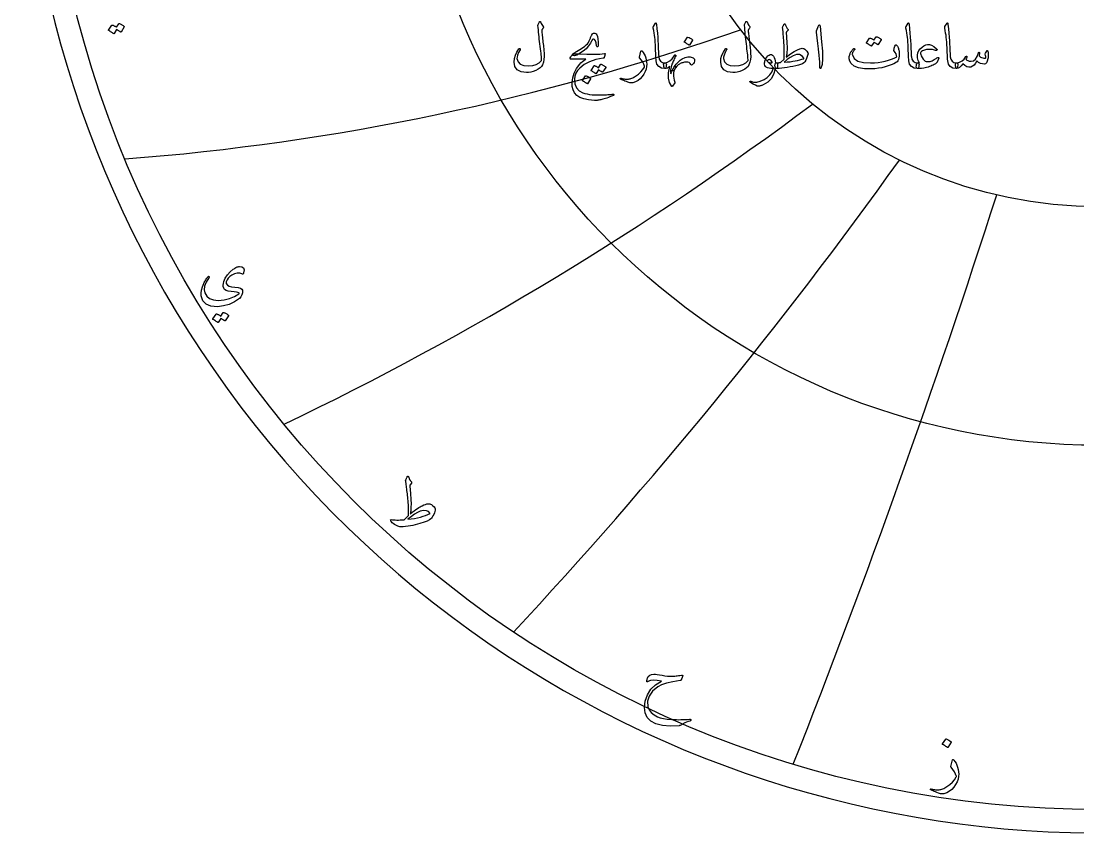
# Model space of a CAD drawing. Header units: millimetres. Extents: x -68 to 68, y -68 to 70.
# Drawn here: x -68.5 to -1.4, y -68.5 to -16.9 of the extents above; entities that cross this region are included whole.
import ezdxf

# ---------------------------------------------------------------- set-up
doc = ezdxf.new("R2010")
doc.units = ezdxf.units.MM
for name, color, linetype in [('CUT_OUTER', 1, 'Continuous'), ('ENGRAVE', 7, 'Continuous'), ('TEXT', 5, 'Continuous')]:
    doc.layers.add(name, color=color, linetype=linetype)

msp = doc.modelspace()

# ---------------------------------------------------------------- linework, layer by layer
at = {"layer": 'CUT_OUTER'}
msp.add_arc((-0.0002, -0.0002), 68.4749, 142.031029, 87.802838, dxfattribs=at)
at = {"layer": 'ENGRAVE'}
for radius in [67, 43.8575, 28.7086]:
    msp.add_circle((0, 0), radius, dxfattribs=at)
for centre, radius, start, end in [((-73.6174, 127.5091), 153.628, 274.379048, 289.322278), ((-138.6421, 138.6421), 200.9148, 295.617013, 306.824435), ((-254.4763, 146.9219), 297.0988, 316.995063, 324.466678), ((-567.3611, 152.024), 589.0105, 338.4719484, 342.2077557)]:
    msp.add_arc(centre, radius, start, end, dxfattribs=at)
at = {"layer": 'TEXT'}
for points in [[(-62.2664, -17.0871), (-62.2611, -17.0818), (-62.2537, -17.0786), (-62.2441, -17.0775), (-62.2324, -17.0786), (-62.1905, -17.0943), (-62.1499, -17.1116), (-62.1106, -17.1305), (-62.0727, -17.151), (-62.0358, -17.1733), (-61.9998, -17.1978), (-61.9645, -17.2244), (-61.93, -17.2532), (-61.9234, -17.262), (-61.9205, -17.2713), (-61.9213, -17.2811), (-61.9258, -17.2915), (-62.1302, -17.6151), (-62.1358, -17.6194), (-62.144, -17.6194), (-62.1549, -17.6151), (-62.1685, -17.6066), (-62.1778, -17.5988), (-62.193, -17.588), (-62.214, -17.5743), (-62.2409, -17.5576), (-62.2739, -17.5378), (-62.3133, -17.5145), (-62.359, -17.4878), (-62.4112, -17.4576), (-62.573, -17.7088), (-62.5805, -17.7165), (-62.59, -17.7184), (-62.6018, -17.7144), (-62.6156, -17.7045), (-62.6276, -17.696), (-62.6465, -17.6833), (-62.6723, -17.6662), (-62.705, -17.6449), (-62.7452, -17.6194), (-62.7934, -17.5896), (-62.8495, -17.5555), (-62.9137, -17.5172), (-62.9203, -17.5108), (-62.9232, -17.5044), (-62.9224, -17.498), (-62.9179, -17.4916), (-62.7093, -17.1808), (-62.704, -17.1755), (-62.6965, -17.1723), (-62.6869, -17.1712), (-62.6752, -17.1723), (-62.6395, -17.1839), (-62.605, -17.1973), (-62.5714, -17.2126), (-62.539, -17.2298), (-62.5075, -17.2485), (-62.4772, -17.2686), (-62.4479, -17.29), (-62.4197, -17.3128)], [(-35.5668, -16.9614), (-35.5598, -16.9492), (-35.5508, -16.9404), (-35.5399, -16.9352), (-35.5269, -16.9334), (-35.5139, -16.9357), (-35.5029, -16.9424), (-35.494, -16.9537), (-35.487, -16.9694), (-35.4498, -17.0609), (-35.4101, -17.14), (-35.368, -17.2066), (-35.3233, -17.2608), (-35.3101, -17.2802), (-35.3063, -17.3027), (-35.3121, -17.3282), (-35.3273, -17.3566), (-35.337, -17.3703), (-35.3463, -17.3835), (-35.355, -17.3963), (-35.3632, -17.4085), (-35.371, -17.42), (-35.3782, -17.4304), (-35.3849, -17.4399), (-35.3912, -17.4484), (-35.4016, -17.4639), (-35.4091, -17.4823), (-35.4136, -17.5038), (-35.4151, -17.5282), (-35.4104, -17.5972), (-35.4041, -17.6725), (-35.3964, -17.7539), (-35.3872, -17.8416), (-35.3767, -17.9355), (-35.3652, -18.0357), (-35.3527, -18.1421), (-35.3393, -18.2548), (-35.3242, -18.3672), (-35.3108, -18.4728), (-35.2992, -18.5718), (-35.2894, -18.664), (-35.281, -18.7497), (-35.2739, -18.8291), (-35.268, -18.9023), (-35.2634, -18.9693), (-35.2582, -19.1677), (-35.2744, -19.3556), (-35.3121, -19.5329), (-35.3712, -19.6999), (-35.4288, -19.7979), (-35.5179, -19.8885), (-35.6384, -19.9716), (-35.7904, -20.0472), (-35.955, -20.1098), (-36.1097, -20.1539), (-36.2544, -20.1796), (-36.3892, -20.1869), (-36.7265, -20.1405), (-36.968, -20.0132), (-37.1137, -19.8051), (-37.1636, -19.5162), (-37.1461, -19.3009), (-37.0897, -19.0901), (-36.9944, -18.8838), (-36.8602, -18.6819), (-36.85, -18.6702), (-36.8392, -18.663), (-36.828, -18.6602), (-36.8163, -18.662), (-36.8038, -18.6667), (-36.7943, -18.6729), (-36.7878, -18.6807), (-36.7844, -18.6899), (-36.7819, -18.7036), (-36.7824, -18.7168), (-36.7859, -18.7296), (-36.7923, -18.7418), (-36.8839, -18.9202), (-36.947, -19.0721), (-36.9817, -19.1976), (-36.9879, -19.2967), (-36.9213, -19.51), (-36.7774, -19.6589), (-36.5561, -19.7435), (-36.2574, -19.7637), (-35.9882, -19.7345), (-35.7594, -19.6669), (-35.5711, -19.5609), (-35.4231, -19.4164), (-35.4262, -19.3467), (-35.4316, -19.2652), (-35.4392, -19.1721), (-35.4491, -19.0671), (-35.4614, -18.9502), (-35.4765, -18.8211), (-35.4943, -18.6798), (-35.5149, -18.5262), (-35.5344, -18.3678), (-35.5528, -18.2119), (-35.5703, -18.0584), (-35.5868, -17.9075), (-35.602, -17.759), (-35.6157, -17.6131), (-35.6279, -17.4696), (-35.6387, -17.3286), (-35.6546, -17.1929), (-35.6539, -17.1775), (-35.6516, -17.163), (-35.6479, -17.1495), (-35.6427, -17.137)], [(-28.1937, -17.0572), (-28.186, -17.0452), (-28.1787, -17.0372), (-28.172, -17.0332), (-28.1658, -17.0332), (-28.1563, -17.0385), (-28.1478, -17.0542), (-28.1403, -17.0804), (-28.1338, -17.1171), (-28.1009, -17.4152), (-28.074, -17.6909), (-28.053, -17.9442), (-28.038, -18.1749), (-28.0284, -18.3723), (-28.0196, -18.5492), (-28.0115, -18.7056), (-28.0041, -18.8416), (-27.9977, -18.9571), (-27.9926, -19.0522), (-27.9887, -19.1268), (-27.9861, -19.1809), (-27.9507, -19.3431), (-27.8724, -19.4623), (-27.7511, -19.5387), (-27.5869, -19.5721), (-27.5413, -19.5841), (-27.5121, -19.612), (-27.4994, -19.6559), (-27.5031, -19.7158), (-27.5218, -19.8101), (-27.542, -19.8775), (-27.5637, -19.9179), (-27.5869, -19.9314), (-27.818, -19.901), (-27.9881, -19.8096), (-28.0974, -19.6574), (-28.1458, -19.4444), (-28.1534, -19.3425), (-28.1603, -19.2403), (-28.1664, -19.1379), (-28.1718, -19.0352), (-28.1766, -18.9323), (-28.1812, -18.8291), (-28.1856, -18.7257), (-28.1897, -18.622), (-28.1972, -18.4243), (-28.2077, -18.2463), (-28.2212, -18.088), (-28.2376, -17.9494), (-28.2571, -17.8163), (-28.2795, -17.6745), (-28.305, -17.5239), (-28.3334, -17.3646), (-28.3372, -17.3359), (-28.3364, -17.3097), (-28.3312, -17.286), (-28.3215, -17.2648)], [(-22.4533, -16.9614), (-22.4463, -16.9492), (-22.4373, -16.9404), (-22.4264, -16.9352), (-22.4134, -16.9334), (-22.4004, -16.9357), (-22.3894, -16.9424), (-22.3805, -16.9537), (-22.3735, -16.9694), (-22.3363, -17.0609), (-22.2966, -17.14), (-22.2545, -17.2066), (-22.2098, -17.2608), (-22.1966, -17.2802), (-22.1928, -17.3027), (-22.1986, -17.3282), (-22.2138, -17.3566), (-22.2235, -17.3703), (-22.2328, -17.3835), (-22.2415, -17.3963), (-22.2497, -17.4085), (-22.2575, -17.42), (-22.2647, -17.4304), (-22.2714, -17.4399), (-22.2777, -17.4484), (-22.2881, -17.4639), (-22.2956, -17.4823), (-22.3001, -17.5038), (-22.3016, -17.5282), (-22.2969, -17.5972), (-22.2906, -17.6725), (-22.2829, -17.7539), (-22.2737, -17.8416), (-22.2632, -17.9355), (-22.2517, -18.0357), (-22.2392, -18.1421), (-22.2258, -18.2548), (-22.2107, -18.3672), (-22.1973, -18.4728), (-22.1857, -18.5718), (-22.1759, -18.664), (-22.1675, -18.7497), (-22.1604, -18.8291), (-22.1545, -18.9023), (-22.1499, -18.9693), (-22.1447, -19.1677), (-22.1609, -19.3556), (-22.1986, -19.5329), (-22.2577, -19.6999), (-22.3153, -19.7979), (-22.4044, -19.8885), (-22.5249, -19.9716), (-22.6769, -20.0472), (-22.8415, -20.1098), (-22.9962, -20.1539), (-23.1409, -20.1796), (-23.2756, -20.1869), (-23.613, -20.1405), (-23.8545, -20.0132), (-24.0002, -19.8051), (-24.0501, -19.5162), (-24.0326, -19.3009), (-23.9762, -19.0901), (-23.8809, -18.8838), (-23.7467, -18.6819), (-23.7365, -18.6702), (-23.7257, -18.663), (-23.7145, -18.6602), (-23.7028, -18.662), (-23.6903, -18.6667), (-23.6808, -18.6729), (-23.6743, -18.6807), (-23.6708, -18.6899), (-23.6684, -18.7036), (-23.6689, -18.7168), (-23.6723, -18.7296), (-23.6788, -18.7418), (-23.7704, -18.9202), (-23.8335, -19.0721), (-23.8682, -19.1976), (-23.8744, -19.2967), (-23.8078, -19.51), (-23.6639, -19.6589), (-23.4426, -19.7435), (-23.1439, -19.7637), (-22.8747, -19.7345), (-22.6459, -19.6669), (-22.4575, -19.5609), (-22.3096, -19.4164), (-22.3127, -19.3467), (-22.3181, -19.2652), (-22.3257, -19.1721), (-22.3355, -19.0671), (-22.3479, -18.9502), (-22.363, -18.8211), (-22.3808, -18.6798), (-22.4014, -18.5262), (-22.4209, -18.3678), (-22.4393, -18.2119), (-22.4568, -18.0584), (-22.4733, -17.9075), (-22.4885, -17.759), (-22.5022, -17.6131), (-22.5144, -17.4696), (-22.5252, -17.3286), (-22.5411, -17.1929), (-22.5404, -17.1775), (-22.5381, -17.163), (-22.5344, -17.1495), (-22.5292, -17.137)], [(-20.0182, -17.1051), (-20.0087, -17.0949), (-20.0003, -17.0881), (-19.9928, -17.0849), (-19.9863, -17.0851), (-19.9786, -17.0886), (-19.9713, -17.0951), (-19.9646, -17.1046), (-19.9583, -17.1171), (-19.933, -17.171), (-19.9089, -17.2209), (-19.8861, -17.2668), (-19.8645, -17.3087), (-19.844, -17.3461), (-19.8241, -17.3785), (-19.805, -17.406), (-19.7867, -17.4284), (-19.7732, -17.4469), (-19.7687, -17.4664), (-19.7732, -17.4868), (-19.7867, -17.5083), (-19.8665, -17.6081), (-19.8768, -17.6253), (-19.8835, -17.645), (-19.8867, -17.6672), (-19.8865, -17.6919), (-19.8735, -17.8803), (-19.8625, -18.0462), (-19.8536, -18.1897), (-19.8466, -18.3107), (-19.8413, -18.4095), (-19.8376, -18.4863), (-19.8353, -18.5412), (-19.8346, -18.5741), (-19.8355, -18.6714), (-19.8381, -18.7638), (-19.8425, -18.8511), (-19.8486, -18.9334), (-19.8562, -19.0108), (-19.865, -19.0831), (-19.8751, -19.1505), (-19.8865, -19.2128), (-19.6153, -19.0053), (-19.3805, -18.8456), (-19.1822, -18.7338), (-19.0202, -18.6699), (-18.9481, -18.653), (-18.8835, -18.646), (-18.8264, -18.649), (-18.7767, -18.662), (-18.7066, -18.6984), (-18.64, -18.7558), (-18.5769, -18.8341), (-18.5173, -18.9334), (-18.508, -18.9571), (-18.5043, -18.9843), (-18.506, -19.015), (-18.5133, -19.0492), (-18.5529, -19.1719), (-18.6001, -19.2887), (-18.6547, -19.3995), (-18.7169, -19.5043), (-18.7772, -19.5716), (-18.8626, -19.63), (-18.9728, -19.6794), (-19.1081, -19.7198), (-19.2891, -19.7599), (-19.4688, -19.7962), (-19.6474, -19.8287), (-19.8246, -19.8575), (-20.0004, -19.8824), (-20.1744, -19.9029), (-20.3467, -19.9193), (-20.5172, -19.9314), (-20.5364, -19.9259), (-20.5541, -19.9094), (-20.5704, -19.882), (-20.5851, -19.8436), (-20.5981, -19.7964), (-20.605, -19.7508), (-20.606, -19.7066), (-20.601, -19.6639), (-20.5898, -19.6268), (-20.5721, -19.5991), (-20.5479, -19.5809), (-20.5172, -19.5721), (-20.4764, -19.5699), (-20.4379, -19.5671), (-20.4016, -19.5639), (-20.3675, -19.5601), (-20.3357, -19.5564), (-20.3061, -19.5532), (-20.2788, -19.5504), (-20.2538, -19.5482), (-20.0302, -19.3326), (-20.0282, -19.3232), (-20.0262, -19.3111), (-20.0242, -19.2963), (-20.0222, -19.2787), (-20.0202, -19.2584), (-20.0182, -19.2353), (-20.0162, -19.2095), (-20.0142, -19.1809), (-20.0125, -19.1498), (-20.0112, -19.1165), (-20.0105, -19.081), (-20.0102, -19.0432), (-20.0102, -19.0034), (-20.0102, -18.9619), (-20.0102, -18.9186), (-20.0102, -18.8735), (-20.0107, -18.8226), (-20.0122, -18.7618), (-20.0147, -18.6909), (-20.0182, -18.6101), (-20.0227, -18.5197), (-20.0282, -18.4204), (-20.0347, -18.3122), (-20.0422, -18.1949), (-20.0594, -17.9347), (-20.0751, -17.7288), (-20.0893, -17.5774), (-20.1021, -17.4803), (-20.1123, -17.418), (-20.119, -17.3706), (-20.1223, -17.3381), (-20.122, -17.3207), (-20.1099, -17.2877), (-20.0976, -17.2568), (-20.085, -17.2279), (-20.0721, -17.2009), (-20.059, -17.1755), (-20.0457, -17.151), (-20.0321, -17.1276), (-20.0182, -17.1051)], [(-17.8506, -17.2568), (-17.8124, -17.1829), (-17.7817, -17.157), (-17.7585, -17.179), (-17.7428, -17.2488), (-17.651, -18.2268), (-17.5964, -18.8271), (-17.5841, -19.3067), (-17.6143, -19.6654), (-17.6869, -19.9034), (-17.7002, -19.9229), (-17.7119, -19.9334), (-17.7221, -19.9349), (-17.7308, -19.9274), (-17.7378, -19.9157), (-17.7428, -19.9005), (-17.7458, -19.8817), (-17.7468, -19.8595), (-17.7468, -19.6866), (-17.7548, -19.5033), (-17.7708, -19.3094), (-17.7947, -19.1051), (-17.8, -19.0517), (-17.8157, -18.9075), (-17.8419, -18.6724), (-17.8785, -18.3466), (-17.9664, -17.6241), (-17.9684, -17.5856), (-17.9664, -17.5502), (-17.9604, -17.5178), (-17.9504, -17.4883)], [(-12.1501, -17.0572), (-12.1424, -17.0452), (-12.1352, -17.0372), (-12.1284, -17.0332), (-12.1222, -17.0332), (-12.1127, -17.0385), (-12.1042, -17.0542), (-12.0967, -17.0804), (-12.0902, -17.1171), (-12.0573, -17.4152), (-12.0304, -17.6909), (-12.0094, -17.9442), (-11.9944, -18.1749), (-11.9848, -18.3723), (-11.976, -18.5492), (-11.9679, -18.7056), (-11.9605, -18.8416), (-11.9541, -18.9571), (-11.949, -19.0522), (-11.9452, -19.1268), (-11.9425, -19.1809), (-11.9071, -19.3431), (-11.8288, -19.4623), (-11.7075, -19.5387), (-11.5433, -19.5721), (-11.4977, -19.5841), (-11.4685, -19.612), (-11.4558, -19.6559), (-11.4595, -19.7158), (-11.4782, -19.8101), (-11.4984, -19.8775), (-11.5201, -19.9179), (-11.5433, -19.9314), (-11.7744, -19.901), (-11.9445, -19.8096), (-12.0538, -19.6574), (-12.1022, -19.4444), (-12.1098, -19.3425), (-12.1167, -19.2403), (-12.1228, -19.1379), (-12.1282, -19.0352), (-12.133, -18.9323), (-12.1376, -18.8291), (-12.142, -18.7257), (-12.1461, -18.622), (-12.1536, -18.4243), (-12.1641, -18.2463), (-12.1776, -18.088), (-12.194, -17.9494), (-12.2135, -17.8163), (-12.2359, -17.6745), (-12.2614, -17.5239), (-12.2898, -17.3646), (-12.2936, -17.3359), (-12.2928, -17.3097), (-12.2876, -17.286), (-12.2779, -17.2648)], [(-9.6791, -17.0572), (-9.6714, -17.0452), (-9.6641, -17.0372), (-9.6574, -17.0332), (-9.6512, -17.0332), (-9.6417, -17.0385), (-9.6332, -17.0542), (-9.6257, -17.0804), (-9.6192, -17.1171), (-9.5863, -17.4152), (-9.5594, -17.6909), (-9.5384, -17.9442), (-9.5234, -18.1749), (-9.5138, -18.3723), (-9.505, -18.5492), (-9.4969, -18.7056), (-9.4895, -18.8416), (-9.4831, -18.9571), (-9.478, -19.0522), (-9.4742, -19.1268), (-9.4715, -19.1809), (-9.4361, -19.3431), (-9.3578, -19.4623), (-9.2365, -19.5387), (-9.0723, -19.5721), (-9.0267, -19.5841), (-8.9975, -19.612), (-8.9848, -19.6559), (-8.9885, -19.7158), (-9.0072, -19.8101), (-9.0274, -19.8775), (-9.0491, -19.9179), (-9.0723, -19.9314), (-9.3034, -19.901), (-9.4735, -19.8096), (-9.5828, -19.6574), (-9.6312, -19.4444), (-9.6388, -19.3425), (-9.6457, -19.2403), (-9.6518, -19.1379), (-9.6572, -19.0352), (-9.662, -18.9323), (-9.6666, -18.8291), (-9.671, -18.7257), (-9.6751, -18.622), (-9.6826, -18.4243), (-9.6931, -18.2463), (-9.7066, -18.088), (-9.723, -17.9494), (-9.7425, -17.8163), (-9.7649, -17.6745), (-9.7904, -17.5239), (-9.8188, -17.3646), (-9.8226, -17.3359), (-9.8218, -17.3097), (-9.8166, -17.286), (-9.8069, -17.2648)], [(-33.491, -19.0691), (-33.4673, -19.0413), (-33.4401, -19.0137), (-33.4094, -18.9864), (-33.3752, -18.9594), (-33.3376, -18.9323), (-33.2964, -18.905), (-33.2517, -18.8774), (-33.2036, -18.8496), (-32.99, -18.7233), (-32.8164, -18.6121), (-32.6826, -18.5158), (-32.5888, -18.4344), (-32.5162, -18.3543), (-32.4541, -18.2697), (-32.4025, -18.1807), (-32.3613, -18.0871), (-32.3435, -18.0403), (-32.3259, -17.9958), (-32.3085, -17.9535), (-32.2914, -17.9135), (-32.2748, -17.8762), (-32.259, -17.8421), (-32.2439, -17.8113), (-32.2296, -17.7837), (-32.1979, -17.7366), (-32.1627, -17.7029), (-32.124, -17.6827), (-32.0819, -17.6759), (-32.0407, -17.6827), (-32.001, -17.7029), (-31.9628, -17.7366), (-31.9262, -17.7837), (-31.8805, -17.8915), (-31.8513, -18.0472), (-31.8386, -18.2508), (-31.8423, -18.5023), (-31.8448, -18.525), (-31.8523, -18.5412), (-31.8648, -18.5509), (-31.8823, -18.5542), (-31.9002, -18.5507), (-31.9142, -18.5402), (-31.9242, -18.5227), (-31.9302, -18.4983), (-31.9608, -18.3062), (-32.005, -18.169), (-32.0626, -18.0866), (-32.1337, -18.0592), (-32.152, -18.0624), (-32.1707, -18.0721), (-32.1899, -18.0884), (-32.2096, -18.1111), (-32.2183, -18.1247), (-32.2286, -18.1415), (-32.2403, -18.1616), (-32.2535, -18.1849), (-32.2682, -18.2115), (-32.2844, -18.2413), (-32.3022, -18.2744), (-32.3214, -18.3107), (-32.4356, -18.4978), (-32.5908, -18.6719), (-32.7869, -18.8331), (-33.024, -18.9813), (-33.0264, -18.9828), (-33.0339, -18.9873), (-33.0464, -18.9948), (-33.0639, -19.0053), (-33.0863, -19.0187), (-33.1138, -19.0352), (-33.1462, -19.0547), (-33.1836, -19.0771), (-33.2627, -19.1125), (-33.3403, -19.123), (-33.4164, -19.1086), (-33.491, -19.0691)], [(-26.1618, -17.9434), (-26.1568, -17.9384), (-26.1498, -17.9354), (-26.1409, -17.9344), (-26.1299, -17.9354), (-26.0523, -17.9669), (-25.9792, -18.0053), (-25.9106, -18.0507), (-25.8465, -18.1031), (-25.8402, -18.1111), (-25.8375, -18.1191), (-25.8382, -18.127), (-25.8425, -18.135), (-26.0301, -18.4384), (-26.0371, -18.4456), (-26.046, -18.4474), (-26.057, -18.4436), (-26.07, -18.4344), (-26.0812, -18.4264), (-26.0989, -18.4145), (-26.1231, -18.3985), (-26.1538, -18.3785), (-26.1915, -18.3546), (-26.2367, -18.3266), (-26.2893, -18.2947), (-26.3494, -18.2588), (-26.3574, -18.2528), (-26.3614, -18.2468), (-26.3614, -18.2408), (-26.3574, -18.2348)], [(-14.178, -17.9155), (-14.173, -17.9105), (-14.166, -17.9075), (-14.1571, -17.9065), (-14.1461, -17.9075), (-14.1068, -17.9222), (-14.0687, -17.9384), (-14.0319, -17.9561), (-13.9964, -17.9753), (-13.9618, -17.9963), (-13.928, -18.0193), (-13.895, -18.0442), (-13.8627, -18.0711), (-13.8564, -18.0794), (-13.8537, -18.0881), (-13.8544, -18.0973), (-13.8587, -18.1071), (-14.0503, -18.4105), (-14.0555, -18.4145), (-14.0633, -18.4145), (-14.0735, -18.4105), (-14.0862, -18.4025), (-14.0949, -18.3951), (-14.1092, -18.385), (-14.1289, -18.3722), (-14.1541, -18.3566), (-14.185, -18.338), (-14.2219, -18.3162), (-14.2648, -18.2911), (-14.3138, -18.2628), (-14.4654, -18.4983), (-14.4724, -18.5055), (-14.4814, -18.5073), (-14.4924, -18.5035), (-14.5054, -18.4943), (-14.5166, -18.4863), (-14.5343, -18.4743), (-14.5585, -18.4584), (-14.5892, -18.4384), (-14.6269, -18.4145), (-14.672, -18.3865), (-14.7247, -18.3546), (-14.7848, -18.3186), (-14.791, -18.3127), (-14.7938, -18.3067), (-14.793, -18.3007), (-14.7888, -18.2947), (-14.5932, -18.0033), (-14.5882, -17.9983), (-14.5812, -17.9953), (-14.5722, -17.9943), (-14.5613, -17.9953), (-14.5278, -18.0062), (-14.4954, -18.0188), (-14.4639, -18.0331), (-14.4335, -18.0492), (-14.4041, -18.0668), (-14.3756, -18.0856), (-14.3482, -18.1057), (-14.3217, -18.127)], [(-12.8767, -18.4464), (-12.8498, -18.4801), (-12.8253, -18.5172), (-12.8029, -18.5579), (-12.7828, -18.6021), (-12.765, -18.6495), (-12.7494, -18.6999), (-12.7361, -18.7533), (-12.725, -18.8097), (-12.7105, -18.9229), (-12.707, -19.0352), (-12.7145, -19.1465), (-12.7329, -19.2568), (-12.7609, -19.3551), (-12.7968, -19.4344), (-12.8407, -19.4948), (-12.8926, -19.5362), (-13.0573, -19.6233), (-13.2319, -19.7009), (-13.4166, -19.769), (-13.6112, -19.8276), (-13.8158, -19.8763), (-14.0303, -19.9144), (-14.2549, -19.9421), (-14.4894, -19.9593), (-14.929, -19.9548), (-15.2898, -19.8935), (-15.5717, -19.7752), (-15.7748, -19.6001), (-15.8581, -19.4631), (-15.8966, -19.3156), (-15.8901, -19.1577), (-15.8387, -18.9893), (-15.8213, -18.953), (-15.8012, -18.9159), (-15.7784, -18.8781), (-15.7528, -18.8396), (-15.7245, -18.8003), (-15.6935, -18.7603), (-15.6597, -18.7195), (-15.6231, -18.6779), (-15.6109, -18.6662), (-15.5982, -18.659), (-15.5849, -18.6562), (-15.5712, -18.658), (-15.562, -18.6615), (-15.5542, -18.6679), (-15.548, -18.6774), (-15.5433, -18.6899), (-15.541, -18.7016), (-15.5423, -18.7129), (-15.547, -18.7236), (-15.5552, -18.7338), (-15.5894, -18.7745), (-15.6201, -18.8166), (-15.6473, -18.8603), (-15.671, -18.9055), (-15.6872, -18.9486), (-15.696, -18.9903), (-15.6972, -19.0305), (-15.691, -19.0691), (-15.5662, -19.2949), (-15.3317, -19.4534), (-14.9874, -19.5444), (-14.5333, -19.5681), (-14.2837, -19.5585), (-14.0458, -19.5377), (-13.8196, -19.5056), (-13.6052, -19.4623), (-13.4022, -19.4078), (-13.2105, -19.3421), (-13.03, -19.2651), (-12.8607, -19.1769), (-12.8772, -19.0946), (-12.9146, -19.0033), (-12.973, -18.903), (-13.0523, -18.7937), (-13.0548, -18.7832), (-13.0543, -18.7638), (-13.0508, -18.7353), (-13.0443, -18.6979), (-13.0426, -18.6941), (-13.0413, -18.6909), (-13.0406, -18.6882), (-13.0403, -18.6859), (-13.0273, -18.635), (-13.0084, -18.5781), (-12.9834, -18.5153), (-12.9525, -18.4464), (-12.9388, -18.4254), (-12.9216, -18.4184), (-12.9009, -18.4254), (-12.8767, -18.4464)], [(-10.1981, -19.2807), (-10.3058, -19.5202), (-10.3196, -19.5439), (-10.3328, -19.5631), (-10.3455, -19.5779), (-10.3577, -19.5881), (-10.4199, -19.6306), (-10.4865, -19.6704), (-10.5576, -19.7075), (-10.6332, -19.7418), (-10.713, -19.7738), (-10.7969, -19.8041), (-10.8847, -19.8327), (-10.9765, -19.8595), (-11.1481, -19.9015), (-11.2998, -19.9274), (-11.4316, -19.9374), (-11.5433, -19.9314), (-11.586, -19.9119), (-11.6142, -19.8735), (-11.6279, -19.8161), (-11.6272, -19.7398), (-11.6169, -19.6709), (-11.6022, -19.62), (-11.583, -19.5871), (-11.5593, -19.5721), (-11.5553, -19.5721), (-11.5513, -19.5721), (-11.5473, -19.5721), (-11.5433, -19.5721), (-11.5137, -19.5751), (-11.4845, -19.5761), (-11.4558, -19.5751), (-11.4276, -19.5721), (-11.476, -19.5005), (-11.5134, -19.4214), (-11.5399, -19.3348), (-11.5553, -19.2408), (-11.5576, -19.0724), (-11.5284, -18.9224), (-11.4677, -18.7909), (-11.3757, -18.6779), (-11.2572, -18.5724), (-11.1412, -18.4913), (-11.0276, -18.4347), (-10.9166, -18.4025), (-10.7969, -18.4027), (-10.6611, -18.4474), (-10.5094, -18.5365), (-10.3418, -18.6699), (-10.3228, -18.6906), (-10.3138, -18.7129), (-10.3148, -18.7366), (-10.3258, -18.7618), (-10.3415, -18.7812), (-10.3607, -18.7917), (-10.3834, -18.7932), (-10.4096, -18.7857), (-10.5975, -18.7313), (-10.7859, -18.7119), (-10.9747, -18.7273), (-11.1641, -18.7777), (-11.2392, -18.8094), (-11.2968, -18.8446), (-11.337, -18.8833), (-11.3597, -18.9254), (-11.3652, -18.9788), (-11.3497, -19.0472), (-11.3133, -19.1305), (-11.2559, -19.2288), (-11.1861, -19.3281), (-11.1202, -19.4025), (-11.0583, -19.4519), (-11.0004, -19.4763), (-10.8744, -19.4888), (-10.748, -19.4743), (-10.621, -19.4329), (-10.4935, -19.3645), (-10.3777, -19.2847), (-10.3178, -19.2468), (-10.2699, -19.2248), (-10.234, -19.2188), (-10.21, -19.2288), (-10.2003, -19.241), (-10.1951, -19.2538), (-10.1943, -19.267), (-10.1981, -19.2807)], [(-7.1363, -18.7937), (-7.1275, -18.7877), (-7.1173, -18.7897), (-7.1056, -18.7997), (-7.0923, -18.8176), (-7.0781, -18.8481), (-7.0674, -18.8915), (-7.0602, -18.9479), (-7.0564, -19.0172), (-7.0552, -19.0961), (-7.0594, -19.1729), (-7.0691, -19.2478), (-7.0844, -19.3206), (-7.1288, -19.4623), (-7.1782, -19.5641), (-7.2326, -19.626), (-7.2919, -19.648), (-7.4324, -19.6397), (-7.5624, -19.6031), (-7.6819, -19.5379), (-7.7909, -19.4444), (-7.8658, -19.5918), (-7.9546, -19.7068), (-8.0574, -19.7894), (-8.1742, -19.8396), (-8.2967, -19.8506), (-8.4207, -19.8196), (-8.5462, -19.7468), (-8.6731, -19.632), (-8.7759, -19.763), (-8.8767, -19.8565), (-8.9755, -19.9127), (-9.0723, -19.9314), (-9.0918, -19.9204), (-9.1103, -19.8875), (-9.1277, -19.8326), (-9.1442, -19.7557), (-9.1502, -19.6799), (-9.1402, -19.624), (-9.1143, -19.5881), (-9.0723, -19.5721), (-8.8882, -19.5305), (-8.727, -19.4494), (-8.5888, -19.3289), (-8.4735, -19.1689), (-8.4673, -19.1602), (-8.4606, -19.154), (-8.4533, -19.1502), (-8.4456, -19.149), (-8.4361, -19.15), (-8.4276, -19.153), (-8.4202, -19.158), (-8.4137, -19.1649), (-8.4099, -19.1864), (-8.4187, -19.2228), (-8.4399, -19.2742), (-8.4735, -19.3406), (-8.4294, -19.3917), (-8.3608, -19.4294), (-8.2677, -19.4536), (-8.1502, -19.4643), (-8.0037, -19.4336), (-7.8758, -19.3336), (-7.7662, -19.1642), (-7.6752, -18.9254), (-7.6707, -18.9132), (-7.6652, -18.9045), (-7.6587, -18.8992), (-7.6512, -18.8975), (-7.64, -18.8985), (-7.6303, -18.9015), (-7.622, -18.9065), (-7.6153, -18.9134), (-7.6103, -18.9234), (-7.6073, -18.9334), (-7.6063, -18.9434), (-7.6073, -18.9534), (-7.6472, -19.121), (-7.6006, -19.1624), (-7.5444, -19.1989), (-7.4788, -19.2303), (-7.4037, -19.2568), (-7.3306, -19.274), (-7.275, -19.2777), (-7.2368, -19.268), (-7.2161, -19.2448), (-7.2094, -19.2094), (-7.2131, -19.159), (-7.2273, -19.0936), (-7.252, -19.0132), (-7.2478, -18.9905), (-7.2271, -18.9464), (-7.1899, -18.8808), (-7.1363, -18.7937)], [(-33.0599, -19.0013), (-32.5477, -19.0192), (-32.1048, -19.0212), (-31.7313, -19.0073), (-31.4272, -18.9773), (-31.4178, -18.9762), (-31.4097, -18.9768), (-31.4029, -18.9792), (-31.3972, -18.9833), (-31.3931, -18.9889), (-31.3908, -18.9958), (-31.3901, -19.0039), (-31.3912, -19.0132), (-31.3991, -19.0497), (-31.4067, -19.0831), (-31.4141, -19.1135), (-31.4212, -19.141), (-31.4281, -19.1654), (-31.4347, -19.1869), (-31.441, -19.2054), (-31.4471, -19.2208), (-31.4601, -19.2455), (-31.4751, -19.2637), (-31.492, -19.2755), (-31.511, -19.2807), (-31.9721, -19.3643), (-32.3733, -19.4953), (-32.7146, -19.6737), (-32.996, -19.8995), (-33.1382, -20.0619), (-33.2415, -20.2338), (-33.3059, -20.4152), (-33.3313, -20.606), (-33.3069, -20.9057), (-33.2096, -21.1499), (-33.0394, -21.3388), (-32.7964, -21.4723), (-32.6704, -21.5127), (-32.5319, -21.5461), (-32.381, -21.5726), (-32.2176, -21.592), (-32.0419, -21.6048), (-31.8543, -21.611), (-31.6547, -21.6107), (-31.4431, -21.604), (-31.3679, -21.5998), (-31.2939, -21.595), (-31.2212, -21.5898), (-31.1497, -21.5841), (-31.08, -21.5778), (-31.0125, -21.5711), (-30.9473, -21.5638), (-30.8843, -21.5561), (-30.8651, -21.5551), (-30.8513, -21.5601), (-30.8431, -21.5711), (-30.8404, -21.588), (-30.8419, -21.6078), (-30.8464, -21.623), (-30.8538, -21.6337), (-30.8643, -21.6399), (-30.9771, -21.6876), (-31.0839, -21.7308), (-31.1847, -21.7694), (-31.2795, -21.8036), (-31.368, -21.8335), (-31.4501, -21.8595), (-31.5257, -21.8815), (-31.5948, -21.8994), (-31.6598, -21.9126), (-31.7231, -21.9244), (-31.7846, -21.9346), (-31.8443, -21.9433), (-31.9026, -21.9501), (-31.9596, -21.9543), (-32.0154, -21.9561), (-32.0699, -21.9553), (-32.4421, -21.9264), (-32.7525, -21.8635), (-33.001, -21.7667), (-33.1876, -21.6359), (-33.3246, -21.4725), (-33.4202, -21.2817), (-33.4743, -21.0634), (-33.487, -20.8176), (-33.4478, -20.5127), (-33.3543, -20.2168), (-33.2063, -19.9299), (-33.004, -19.652), (-32.9249, -19.5679), (-32.8353, -19.4873), (-32.7353, -19.4102), (-32.6248, -19.3366), (-33.5908, -19.3286), (-33.614, -19.3186), (-33.6237, -19.3007), (-33.62, -19.2747), (-33.6028, -19.2408), (-33.5703, -19.1914), (-33.5409, -19.147), (-33.5145, -19.1076), (-33.491, -19.0731), (-33.4705, -19.0439), (-33.4531, -19.0202), (-33.4386, -19.002), (-33.4271, -18.9893), (-33.4012, -18.987), (-33.3313, -18.9883), (-33.2176, -18.993), (-33.0599, -19.0013)], [(-29.1119, -18.8176), (-29.1096, -18.8104), (-29.1069, -18.8047), (-29.1036, -18.8004), (-29.0999, -18.7977), (-29.0887, -18.7967), (-29.0749, -18.8017), (-29.0587, -18.8127), (-29.04, -18.8296), (-28.9671, -18.9162), (-28.9043, -19.0162), (-28.8514, -19.1298), (-28.8085, -19.2568), (-28.775, -19.3935), (-28.7546, -19.5282), (-28.7471, -19.6609), (-28.7526, -19.7917), (-28.788, -19.9638), (-28.8464, -20.129), (-28.9277, -20.2872), (-29.032, -20.4384), (-29.1568, -20.5753), (-29.2995, -20.6869), (-29.4602, -20.7729), (-29.6388, -20.8336), (-29.6867, -20.8438), (-29.7346, -20.8465), (-29.7825, -20.8418), (-29.8304, -20.8296), (-29.9408, -20.791), (-30.0405, -20.7552), (-30.1294, -20.7222), (-30.2076, -20.6919), (-30.2749, -20.6643), (-30.3309, -20.6395), (-30.3757, -20.6174), (-30.4092, -20.598), (-30.4162, -20.5921), (-30.4212, -20.5861), (-30.4242, -20.5801), (-30.4252, -20.5741), (-30.4245, -20.5664), (-30.4222, -20.5591), (-30.4185, -20.5524), (-30.4132, -20.5461), (-30.4065, -20.5414), (-30.3983, -20.5392), (-30.3885, -20.5394), (-30.3773, -20.5422), (-30.3089, -20.5605), (-30.2436, -20.5756), (-30.1812, -20.5874), (-30.1218, -20.596), (-30.0649, -20.6014), (-30.01, -20.6035), (-29.9571, -20.6024), (-29.9062, -20.598), (-29.8555, -20.5899), (-29.803, -20.5776), (-29.7487, -20.561), (-29.6927, -20.5402), (-29.6349, -20.5148), (-29.5754, -20.4848), (-29.5142, -20.45), (-29.4512, -20.4104), (-29.2743, -20.2832), (-29.1228, -20.145), (-28.9968, -19.9958), (-28.8963, -19.8356), (-28.8898, -19.8226), (-28.8863, -19.8076), (-28.8858, -19.7907), (-28.8883, -19.7717), (-28.9302, -19.6597), (-28.9961, -19.5352), (-29.0859, -19.3982), (-29.1997, -19.2488), (-29.2047, -19.2393), (-29.2077, -19.2308), (-29.2087, -19.2233), (-29.2077, -19.2168)], [(-26.9482, -19.8995), (-26.9921, -19.9938), (-27.0241, -20.0931), (-27.044, -20.1974), (-27.052, -20.3066), (-27.0485, -20.4204), (-27.0341, -20.5382), (-27.0086, -20.6599), (-26.9722, -20.7857), (-26.9677, -20.8024), (-26.9662, -20.8166), (-26.9677, -20.8283), (-26.9722, -20.8376), (-27.1159, -21.0411), (-27.1291, -21.0559), (-27.1408, -21.0641), (-27.1511, -21.0659), (-27.1598, -21.0611), (-27.2965, -20.8268), (-27.3634, -20.5392), (-27.3604, -20.1981), (-27.2875, -19.8036), (-27.3571, -19.8595), (-27.4303, -19.8995), (-27.5068, -19.9234), (-27.5869, -19.9314), (-27.6042, -19.9262), (-27.6199, -19.9104), (-27.6341, -19.8842), (-27.6468, -19.8476), (-27.654, -19.8255), (-27.6598, -19.8032), (-27.664, -19.7806), (-27.6668, -19.7577), (-27.6688, -19.7349), (-27.6708, -19.7123), (-27.6728, -19.69), (-27.6748, -19.6679), (-27.6723, -19.6275), (-27.6568, -19.5981), (-27.6284, -19.5796), (-27.5869, -19.5721), (-27.424, -19.5357), (-27.2706, -19.4464), (-27.1266, -19.3042), (-26.9921, -19.1091), (-26.9739, -19.0844), (-26.9552, -19.0701), (-26.936, -19.0664), (-26.9163, -19.0731), (-26.9018, -19.0859), (-26.8943, -19.1001), (-26.8938, -19.1158), (-26.9003, -19.133), (-26.9356, -19.1954), (-26.9697, -19.2588), (-27.0025, -19.3231), (-27.0341, -19.3885), (-27.0644, -19.4549), (-27.0934, -19.5222), (-27.1213, -19.5906), (-27.1478, -19.6599), (-27.2067, -19.8488), (-27.2396, -20.0122), (-27.2466, -20.1502), (-27.2277, -20.2627), (-27.2259, -20.2662), (-27.2247, -20.2687), (-27.2239, -20.2702), (-27.2237, -20.2707), (-27.2234, -20.2702), (-27.2227, -20.2687), (-27.2214, -20.2662), (-27.2197, -20.2627), (-27.1954, -20.2055), (-27.1703, -20.1495), (-27.1445, -20.0947), (-27.1179, -20.0412), (-27.0903, -19.9887), (-27.0615, -19.9369), (-27.0314, -19.8859), (-27.0001, -19.8356), (-26.9774, -19.8007), (-26.9572, -19.7797), (-26.9395, -19.7727), (-26.9243, -19.7797), (-26.9168, -19.7947), (-26.9183, -19.8196), (-26.9288, -19.8545), (-26.9482, -19.8995)], [(-25.9423, -19.6839), (-25.9939, -19.6031), (-26.061, -19.5482), (-26.1436, -19.5192), (-26.2417, -19.5162), (-26.2973, -19.5233), (-26.3524, -19.5327), (-26.4071, -19.5443), (-26.4612, -19.5581), (-26.5149, -19.5747), (-26.568, -19.5946), (-26.6206, -19.6177), (-26.6728, -19.644), (-26.7621, -19.7039), (-26.8464, -19.7877), (-26.9258, -19.8955), (-27.0001, -20.0272), (-27.0213, -20.0569), (-27.041, -20.0741), (-27.0593, -20.0788), (-27.076, -20.0711), (-27.0899, -20.0556), (-27.0959, -20.0372), (-27.0939, -20.0157), (-27.084, -19.9913), (-27.0687, -19.9591), (-27.055, -19.9304), (-27.0428, -19.9052), (-27.0321, -19.8835), (-27.0226, -19.865), (-27.0141, -19.8496), (-27.0066, -19.8371), (-27.0001, -19.8276), (-26.9415, -19.7393), (-26.8814, -19.6579), (-26.8197, -19.5836), (-26.7566, -19.5162), (-26.692, -19.4556), (-26.6259, -19.4015), (-26.5583, -19.3538), (-26.4892, -19.3126), (-26.3118, -19.2321), (-26.1468, -19.1899), (-25.9944, -19.1861), (-25.8544, -19.2208), (-25.7948, -19.251), (-25.7516, -19.2897), (-25.7249, -19.3368), (-25.7147, -19.3925), (-25.7207, -19.4683), (-25.7427, -19.5402), (-25.7806, -19.608), (-25.8345, -19.6719), (-25.8697, -19.6996), (-25.8993, -19.7108), (-25.9235, -19.7056), (-25.9423, -19.6839)], [(-20.5971, -19.9753), (-20.6906, -20.3039), (-20.8476, -20.5791), (-21.0679, -20.8009), (-21.3515, -20.9693), (-21.3912, -20.9864), (-21.4304, -21.0017), (-21.469, -21.0153), (-21.5072, -21.0272), (-21.5446, -21.037), (-21.5811, -21.0446), (-21.6165, -21.05), (-21.6509, -21.0531), (-21.7368, -21.0409), (-21.8505, -20.9962), (-21.9922, -20.9191), (-22.1619, -20.8096), (-22.1801, -20.7939), (-22.1908, -20.7787), (-22.1941, -20.764), (-22.1898, -20.7497), (-22.1804, -20.7388), (-22.1679, -20.7338), (-22.1524, -20.7348), (-22.134, -20.7418), (-21.9576, -20.7989), (-21.7597, -20.7986), (-21.5404, -20.741), (-21.2996, -20.626), (-21.103, -20.4925), (-20.9404, -20.3356), (-20.8116, -20.1552), (-20.7168, -19.9514), (-20.7176, -19.9441), (-20.7198, -19.9384), (-20.7236, -19.9341), (-20.7288, -19.9314), (-20.8663, -19.9234), (-20.9833, -19.9074), (-21.0798, -19.8835), (-21.1559, -19.8516), (-21.2148, -19.8022), (-21.2517, -19.7338), (-21.2667, -19.6465), (-21.2597, -19.5402), (-21.2575, -19.5261), (-21.2547, -19.5117), (-21.2515, -19.4971), (-21.2477, -19.4823), (-21.2435, -19.467), (-21.2388, -19.4509), (-21.2335, -19.434), (-21.2278, -19.4164), (-21.1809, -19.3024), (-21.124, -19.2079), (-21.0571, -19.1328), (-20.9803, -19.0771), (-20.9017, -19.0467), (-20.8296, -19.0472), (-20.764, -19.0786), (-20.7048, -19.141), (-20.6532, -19.2278), (-20.614, -19.3286), (-20.5873, -19.4434), (-20.5731, -19.5721), (-20.5652, -19.572), (-20.5576, -19.5716), (-20.5503, -19.571), (-20.5432, -19.5701), (-20.5361, -19.5692), (-20.5287, -19.5686), (-20.5211, -19.5683), (-20.5132, -19.5681), (-20.4863, -19.5739), (-20.4653, -19.5911), (-20.4504, -19.6198), (-20.4414, -19.6599), (-20.4376, -19.7041), (-20.4384, -19.7488), (-20.4436, -19.7939), (-20.4533, -19.8396), (-20.4661, -19.8797), (-20.4803, -19.9084), (-20.496, -19.9257), (-20.5132, -19.9314), (-20.5891, -19.9314), (-20.5896, -19.9386), (-20.5911, -19.9484), (-20.5936, -19.9606), (-20.5971, -19.9753)], [(-20.7887, -19.5282), (-20.8306, -19.4551), (-20.8765, -19.4035), (-20.9264, -19.3733), (-20.9803, -19.3645), (-21.0125, -19.373), (-21.0412, -19.3865), (-21.0664, -19.405), (-21.0881, -19.4284), (-21.0951, -19.4409), (-21.096, -19.4544), (-21.0911, -19.4688), (-21.0801, -19.4843), (-21.0389, -19.5205), (-20.9793, -19.5452), (-20.9012, -19.5584), (-20.8046, -19.5601), (-20.7947, -19.5581), (-20.7887, -19.5522), (-20.7867, -19.5422), (-20.7887, -19.5282)], [(-19.16, -19.0292), (-19.1802, -19.03), (-19.2009, -19.0322), (-19.2221, -19.036), (-19.2438, -19.0412), (-19.4399, -19.1183), (-19.633, -19.2258), (-19.8231, -19.3638), (-20.0102, -19.5322), (-19.8234, -19.5147), (-19.646, -19.4943), (-19.4781, -19.4708), (-19.3196, -19.4444), (-19.1707, -19.4147), (-19.0312, -19.3815), (-18.9012, -19.3448), (-18.7807, -19.3047), (-18.7695, -19.2999), (-18.7638, -19.2937), (-18.7635, -19.2859), (-18.7688, -19.2767), (-18.8546, -19.1714), (-18.9484, -19.0951), (-19.0502, -19.0477), (-19.16, -19.0292)], [(-31.6747, -19.6679), (-31.6697, -19.6629), (-31.6627, -19.6599), (-31.6537, -19.6589), (-31.6427, -19.6599), (-31.6034, -19.6747), (-31.5654, -19.6909), (-31.5286, -19.7086), (-31.493, -19.7278), (-31.4585, -19.7488), (-31.4247, -19.7717), (-31.3916, -19.7967), (-31.3593, -19.8236), (-31.3531, -19.8318), (-31.3503, -19.8406), (-31.3511, -19.8498), (-31.3553, -19.8595), (-31.5469, -20.1629), (-31.5522, -20.1669), (-31.5599, -20.1669), (-31.5701, -20.1629), (-31.5829, -20.1549), (-31.5916, -20.1476), (-31.6058, -20.1375), (-31.6255, -20.1246), (-31.6507, -20.109), (-31.6817, -20.0904), (-31.7186, -20.0686), (-31.7615, -20.0435), (-31.8104, -20.0152), (-31.9621, -20.2507), (-31.9691, -20.258), (-31.9781, -20.2597), (-31.989, -20.256), (-32.002, -20.2468), (-32.0132, -20.2388), (-32.031, -20.2268), (-32.0552, -20.2108), (-32.0858, -20.1909), (-32.1235, -20.1669), (-32.1687, -20.139), (-32.2213, -20.107), (-32.2815, -20.0711), (-32.2877, -20.0651), (-32.2904, -20.0591), (-32.2897, -20.0531), (-32.2854, -20.0472), (-32.0898, -19.7557), (-32.0848, -19.7508), (-32.0779, -19.7478), (-32.0689, -19.7468), (-32.0579, -19.7478), (-32.0245, -19.7586), (-31.992, -19.7712), (-31.9606, -19.7856), (-31.9302, -19.8017), (-31.9007, -19.8192), (-31.8723, -19.8381), (-31.8448, -19.8582), (-31.8184, -19.8795)], [(-32.6327, -20.3984), (-32.6278, -20.3935), (-32.6208, -20.3905), (-32.6118, -20.3895), (-32.6008, -20.3905), (-32.5232, -20.4219), (-32.4501, -20.4603), (-32.3815, -20.5057), (-32.3174, -20.5581), (-32.3111, -20.5661), (-32.3084, -20.5741), (-32.3091, -20.5821), (-32.3134, -20.5901), (-32.501, -20.8934), (-32.508, -20.9007), (-32.517, -20.9024), (-32.528, -20.8987), (-32.5409, -20.8895), (-32.5522, -20.8815), (-32.5699, -20.8695), (-32.5941, -20.8535), (-32.6248, -20.8336), (-32.6624, -20.8096), (-32.7076, -20.7817), (-32.7602, -20.7497), (-32.8204, -20.7138), (-32.8283, -20.7078), (-32.8323, -20.7018), (-32.8323, -20.6958), (-32.8283, -20.6899)], [(-54.4549, -32.9751), (-54.5927, -32.929), (-54.7465, -32.9272), (-54.9163, -32.9695), (-55.1021, -33.056), (-55.22, -33.1385), (-55.3182, -33.2369), (-55.3967, -33.3514), (-55.4555, -33.4818), (-55.4614, -33.5079), (-55.4619, -33.535), (-55.4571, -33.5632), (-55.447, -33.5925), (-55.3794, -33.6835), (-55.266, -33.7522), (-55.1069, -33.7985), (-54.902, -33.8224), (-54.6997, -33.844), (-54.5528, -33.8831), (-54.4612, -33.9398), (-54.4251, -34.014), (-54.4211, -34.1695), (-54.4517, -34.3078), (-54.5169, -34.4292), (-54.6167, -34.5335), (-54.9336, -34.7499), (-55.2713, -34.9093), (-55.6298, -35.0118), (-56.0091, -35.0573), (-56.4231, -35.0285), (-56.7329, -34.904), (-56.9384, -34.6836), (-57.0395, -34.3675), (-57.0454, -34.1939), (-57.0203, -34.0055), (-56.9645, -33.8022), (-56.8777, -33.584), (-56.8475, -33.5233), (-56.8165, -33.4647), (-56.7847, -33.4083), (-56.7521, -33.354), (-56.7184, -33.3016), (-56.6834, -33.2508), (-56.6471, -33.2015), (-56.6094, -33.1539), (-56.5892, -33.1342), (-56.5711, -33.1262), (-56.5551, -33.13), (-56.5413, -33.1454), (-56.5336, -33.1645), (-56.5317, -33.1837), (-56.5357, -33.2029), (-56.5456, -33.222), (-56.7207, -33.5041), (-56.8245, -33.7585), (-56.8569, -33.9853), (-56.8181, -34.1844), (-56.693, -34.3941), (-56.5094, -34.542), (-56.2672, -34.6283), (-55.9665, -34.6527), (-55.5811, -34.6221), (-55.2341, -34.5431), (-54.9254, -34.4156), (-54.655, -34.2397), (-54.6388, -34.2248), (-54.6326, -34.2099), (-54.6366, -34.195), (-54.6507, -34.1801), (-54.7079, -34.1524), (-54.8072, -34.129), (-54.9485, -34.1098), (-55.1319, -34.0949), (-55.3184, -34.072), (-55.4608, -34.0289), (-55.559, -33.9656), (-55.6131, -33.882), (-55.6381, -33.7838), (-55.645, -33.6808), (-55.6338, -33.5731), (-55.6045, -33.4605), (-55.5095, -33.2393), (-55.3778, -33.0357), (-55.2093, -32.8497), (-55.0041, -32.6813), (-54.9496, -32.6413), (-54.8966, -32.6067), (-54.8453, -32.5775), (-54.7955, -32.5535), (-54.7476, -32.5346), (-54.7018, -32.5205), (-54.6582, -32.5112), (-54.6167, -32.5067), (-54.4543, -32.5218), (-54.3548, -32.5929), (-54.3181, -32.7198), (-54.3441, -32.9027), (-54.3638, -32.9519), (-54.3889, -32.9804), (-54.4192, -32.9881), (-54.4549, -32.9751)], [(-55.6471, -35.432), (-55.6418, -35.4266), (-55.6343, -35.4235), (-55.6248, -35.4224), (-55.6131, -35.4235), (-55.5711, -35.4392), (-55.5306, -35.4565), (-55.4913, -35.4753), (-55.4534, -35.4958), (-55.4165, -35.5182), (-55.3805, -35.5427), (-55.3452, -35.5693), (-55.3107, -35.598), (-55.3041, -35.6068), (-55.3011, -35.6161), (-55.3019, -35.626), (-55.3065, -35.6364), (-55.5109, -35.96), (-55.5164, -35.9642), (-55.5247, -35.9642), (-55.5356, -35.96), (-55.5492, -35.9515), (-55.5585, -35.9436), (-55.5737, -35.9328), (-55.5947, -35.9191), (-55.6216, -35.9025), (-55.6546, -35.8827), (-55.694, -35.8594), (-55.7397, -35.8326), (-55.7919, -35.8024), (-55.9537, -36.0536), (-55.9611, -36.0614), (-55.9707, -36.0632), (-55.9824, -36.0592), (-55.9963, -36.0494), (-56.0083, -36.0409), (-56.0271, -36.0281), (-56.053, -36.0111), (-56.0857, -35.9898), (-56.1259, -35.9642), (-56.1741, -35.9344), (-56.2302, -35.9004), (-56.2943, -35.862), (-56.301, -35.8556), (-56.3039, -35.8493), (-56.3031, -35.8429), (-56.2986, -35.8365), (-56.09, -35.5256), (-56.0846, -35.5203), (-56.0772, -35.5171), (-56.0676, -35.5161), (-56.0559, -35.5171), (-56.0202, -35.5287), (-55.9856, -35.5421), (-55.9521, -35.5574), (-55.9196, -35.5746), (-55.8882, -35.5934), (-55.8579, -35.6135), (-55.8286, -35.6349), (-55.8004, -35.6576)], [(-44.051, -46.0606), (-44.0308, -46.0143), (-44.0127, -45.9733), (-43.9967, -45.9377), (-43.9829, -45.9073), (-43.9714, -45.8826), (-43.9626, -45.8637), (-43.9565, -45.8506), (-43.953, -45.8434), (-43.9459, -45.8341), (-43.9371, -45.8275), (-43.9267, -45.8235), (-43.9147, -45.8222), (-43.9049, -45.8237), (-43.8966, -45.8285), (-43.89, -45.8365), (-43.8849, -45.8477), (-43.8626, -45.902), (-43.8423, -45.9499), (-43.8242, -45.9914), (-43.8083, -46.0265), (-43.7991, -46.042), (-43.7886, -46.0585), (-43.7767, -46.076), (-43.7636, -46.0947), (-43.7488, -46.1144), (-43.7322, -46.1351), (-43.7137, -46.1569), (-43.6933, -46.1798), (-43.6805, -46.203), (-43.6763, -46.2256), (-43.6805, -46.2477), (-43.6933, -46.2692), (-43.7742, -46.3757), (-43.7851, -46.393), (-43.7923, -46.4108), (-43.7958, -46.4292), (-43.7955, -46.4481), (-43.754, -46.9167), (-43.7274, -47.2965), (-43.7157, -47.5874), (-43.7189, -47.7894), (-43.7232, -47.8648), (-43.7279, -47.9336), (-43.7328, -47.9958), (-43.738, -48.0512), (-43.7435, -48.1003), (-43.7492, -48.1433), (-43.7552, -48.1802), (-43.7614, -48.2109), (-43.6341, -48.1135), (-43.5161, -48.0257), (-43.4074, -47.9475), (-43.308, -47.8788), (-43.2181, -47.8194), (-43.1382, -47.7692), (-43.068, -47.7279), (-43.0078, -47.6957), (-42.9005, -47.6478), (-42.8002, -47.6105), (-42.7068, -47.5839), (-42.6203, -47.568), (-42.5745, -47.5666), (-42.5266, -47.5754), (-42.4766, -47.5943), (-42.4244, -47.6233), (-42.3211, -47.6965), (-42.2456, -47.767), (-42.1977, -47.8349), (-42.1774, -47.9001), (-42.1788, -47.9727), (-42.1955, -48.0544), (-42.2277, -48.1452), (-42.2754, -48.245), (-42.3286, -48.3432), (-42.3776, -48.4249), (-42.4223, -48.4901), (-42.4627, -48.5388), (-42.5458, -48.6003), (-42.6884, -48.6697), (-42.8907, -48.7472), (-43.1525, -48.8326), (-43.2985, -48.8749), (-43.4469, -48.9124), (-43.5976, -48.9452), (-43.7508, -48.9731), (-43.9058, -48.9965), (-44.0622, -49.0157), (-44.2198, -49.0306), (-44.3789, -49.0412), (-44.437, -49.0295), (-44.4922, -49.0157), (-44.5445, -48.9997), (-44.5939, -48.9816), (-44.6409, -48.9614), (-44.686, -48.9391), (-44.7292, -48.9146), (-44.7706, -48.888), (-44.8432, -48.8347), (-44.9037, -48.7815), (-44.9518, -48.7283), (-44.9878, -48.6751), (-45.0075, -48.6309), (-45.0112, -48.6005), (-44.9989, -48.584), (-44.9707, -48.5814), (-44.891, -48.5908), (-44.8052, -48.5979), (-44.7132, -48.6025), (-44.6152, -48.6048), (-44.511, -48.6047), (-44.4007, -48.6021), (-44.2842, -48.5972), (-44.1617, -48.5899), (-43.8807, -48.3131), (-43.8755, -48.2019), (-43.8727, -48.0896), (-43.8723, -47.9762), (-43.8743, -47.8618), (-43.8784, -47.746), (-43.8844, -47.6286), (-43.8922, -47.5097), (-43.902, -47.3891), (-43.9129, -47.2698), (-43.9243, -47.1544), (-43.9363, -47.043), (-43.9488, -46.9356), (-43.9613, -46.832), (-43.9733, -46.7318), (-43.9847, -46.635), (-43.9956, -46.5418), (-44.0059, -46.4554), (-44.0153, -46.3794), (-44.024, -46.3138), (-44.0318, -46.2586), (-44.0389, -46.2135), (-44.0451, -46.1782), (-44.0506, -46.1528), (-44.0552, -46.1372), (-44.0582, -46.1197), (-44.0584, -46.1011), (-44.056, -46.0814), (-44.051, -46.0606)], [(-43.1398, -48.0534), (-43.3045, -48.1218), (-43.4879, -48.229), (-43.6898, -48.3751), (-43.9105, -48.5601), (-43.6966, -48.5336), (-43.4937, -48.501), (-43.3017, -48.4623), (-43.1206, -48.4174), (-42.9507, -48.367), (-42.7922, -48.3115), (-42.6452, -48.251), (-42.5096, -48.1854), (-42.6016, -48.0717), (-42.7374, -48.0119), (-42.9167, -48.0057), (-43.1398, -48.0534)], [(-26.466, -58.5389), (-26.5682, -58.7688), (-26.5775, -58.784), (-26.5884, -58.7954), (-26.6009, -58.8031), (-26.615, -58.8071), (-27.0874, -58.8816), (-27.4826, -58.9732), (-27.8006, -59.0818), (-28.0415, -59.2074), (-28.3792, -59.4828), (-28.5961, -59.7854), (-28.6921, -60.1151), (-28.6674, -60.472), (-28.5923, -60.6652), (-28.4651, -60.8361), (-28.2858, -60.9846), (-28.0542, -61.1107), (-27.8916, -61.1672), (-27.6891, -61.2129), (-27.4467, -61.2481), (-27.1643, -61.2725), (-27.0142, -61.2797), (-26.8662, -61.2843), (-26.7204, -61.2861), (-26.5767, -61.2853), (-26.4356, -61.2821), (-26.2978, -61.2768), (-26.1631, -61.2694), (-26.0316, -61.2598), (-26.0008, -61.2576), (-25.9763, -61.2598), (-25.9582, -61.2662), (-25.9465, -61.2768), (-25.9401, -61.2898), (-25.938, -61.3034), (-25.9401, -61.3175), (-25.9465, -61.3322), (-25.9511, -61.34), (-25.9566, -61.3465), (-25.9629, -61.3517), (-25.9699, -61.3556), (-25.9775, -61.3589), (-25.9853, -61.3625), (-25.9935, -61.3664), (-26.0018, -61.3705), (-26.1245, -61.4096), (-26.2328, -61.4503), (-26.3268, -61.4926), (-26.4064, -61.5365), (-26.4573, -61.5682), (-26.5038, -61.5951), (-26.5457, -61.6172), (-26.5831, -61.6345), (-26.6154, -61.6478), (-26.6421, -61.6579), (-26.6633, -61.6648), (-26.6789, -61.6685), (-27.2612, -61.6901), (-27.7562, -61.6483), (-28.1639, -61.5432), (-28.4843, -61.3747), (-28.7158, -61.1437), (-28.8526, -60.8553), (-28.8947, -60.5093), (-28.842, -60.1058), (-28.7025, -59.6995), (-28.4843, -59.3532), (-28.1873, -59.0671), (-27.8115, -58.8412), (-28.0776, -58.7904), (-28.3097, -58.7784), (-28.5077, -58.8053), (-28.6716, -58.871), (-28.686, -58.8763), (-28.6993, -58.8795), (-28.7116, -58.8806), (-28.7227, -58.8795), (-28.7321, -58.8761), (-28.7387, -58.8699), (-28.7427, -58.8611), (-28.744, -58.8497), (-28.7382, -58.7967), (-28.7291, -58.7443), (-28.7169, -58.6924), (-28.7015, -58.6411), (-28.6472, -58.5413), (-28.5609, -58.4675), (-28.4428, -58.4199), (-28.2927, -58.3984), (-28.1977, -58.3991), (-28.0787, -58.4101), (-27.9358, -58.4311), (-27.7689, -58.4622), (-27.5968, -58.4934), (-27.4379, -58.5144), (-27.2923, -58.5253), (-27.16, -58.5261), (-27.0964, -58.5233), (-27.0291, -58.5192), (-26.958, -58.5137), (-26.8833, -58.5069), (-26.8048, -58.4985), (-26.7225, -58.4883), (-26.6366, -58.4762), (-26.5469, -58.4622), (-26.4955, -58.4606), (-26.4649, -58.4729), (-26.4551, -58.4989), (-26.466, -58.5389)], [(-9.7609, -62.5163), (-9.7555, -62.511), (-9.7481, -62.5078), (-9.7385, -62.5067), (-9.7268, -62.5078), (-9.644, -62.5413), (-9.566, -62.5823), (-9.4929, -62.6308), (-9.4245, -62.6866), (-9.4178, -62.6952), (-9.4149, -62.7037), (-9.4157, -62.7122), (-9.4202, -62.7207), (-9.6203, -63.0443), (-9.6278, -63.052), (-9.6374, -63.0539), (-9.6491, -63.0499), (-9.6629, -63.0401), (-9.6749, -63.0316), (-9.6938, -63.0188), (-9.7196, -63.0017), (-9.7523, -62.9805), (-9.7925, -62.9549), (-9.8407, -62.9251), (-9.8968, -62.891), (-9.961, -62.8527), (-9.9695, -62.8463), (-9.9738, -62.8399), (-9.9738, -62.8336), (-9.9695, -62.8272)], [(-9.3265, -63.8406), (-9.3241, -63.8329), (-9.3212, -63.8267), (-9.3177, -63.8222), (-9.3138, -63.8193), (-9.3018, -63.8182), (-9.2871, -63.8236), (-9.2698, -63.8353), (-9.2499, -63.8534), (-9.1722, -63.9457), (-9.1051, -64.0524), (-9.0487, -64.1735), (-9.0029, -64.309), (-8.9673, -64.4548), (-8.9454, -64.5985), (-8.9375, -64.7401), (-8.9433, -64.8796), (-8.9811, -65.0632), (-9.0434, -65.2394), (-9.1301, -65.4081), (-9.2414, -65.5694), (-9.3744, -65.7155), (-9.5267, -65.8344), (-9.698, -65.9262), (-9.8886, -65.9909), (-9.9397, -66.0018), (-9.9908, -66.0047), (-10.0419, -65.9997), (-10.093, -65.9866), (-10.2107, -65.9455), (-10.3171, -65.9073), (-10.4119, -65.8721), (-10.4954, -65.8397), (-10.5671, -65.8103), (-10.6268, -65.7839), (-10.6746, -65.7603), (-10.7104, -65.7397), (-10.7179, -65.7333), (-10.7232, -65.7269), (-10.7264, -65.7205), (-10.7274, -65.7141), (-10.7266, -65.7059), (-10.7242, -65.6982), (-10.7202, -65.691), (-10.7147, -65.6843), (-10.7075, -65.6793), (-10.6987, -65.6769), (-10.6883, -65.6771), (-10.6763, -65.6801), (-10.6034, -65.6996), (-10.5337, -65.7157), (-10.4672, -65.7284), (-10.4038, -65.7376), (-10.3431, -65.7433), (-10.2846, -65.7455), (-10.2282, -65.7443), (-10.1739, -65.7397), (-10.1197, -65.731), (-10.0637, -65.7179), (-10.0058, -65.7002), (-9.9461, -65.6779), (-9.8845, -65.6509), (-9.821, -65.6189), (-9.7557, -65.5817), (-9.6885, -65.5396), (-9.4998, -65.4038), (-9.3382, -65.2564), (-9.2038, -65.0972), (-9.0966, -64.9264), (-9.0897, -64.9126), (-9.086, -64.8966), (-9.0854, -64.8785), (-9.0881, -64.8583), (-9.1328, -64.7388), (-9.203, -64.606), (-9.2989, -64.4599), (-9.4202, -64.3005), (-9.4255, -64.2903), (-9.4287, -64.2813), (-9.4298, -64.2733), (-9.4287, -64.2664)]]:
    msp.add_lwpolyline(points, close=True, dxfattribs=at)

doc.saveas('drawing.dxf')
